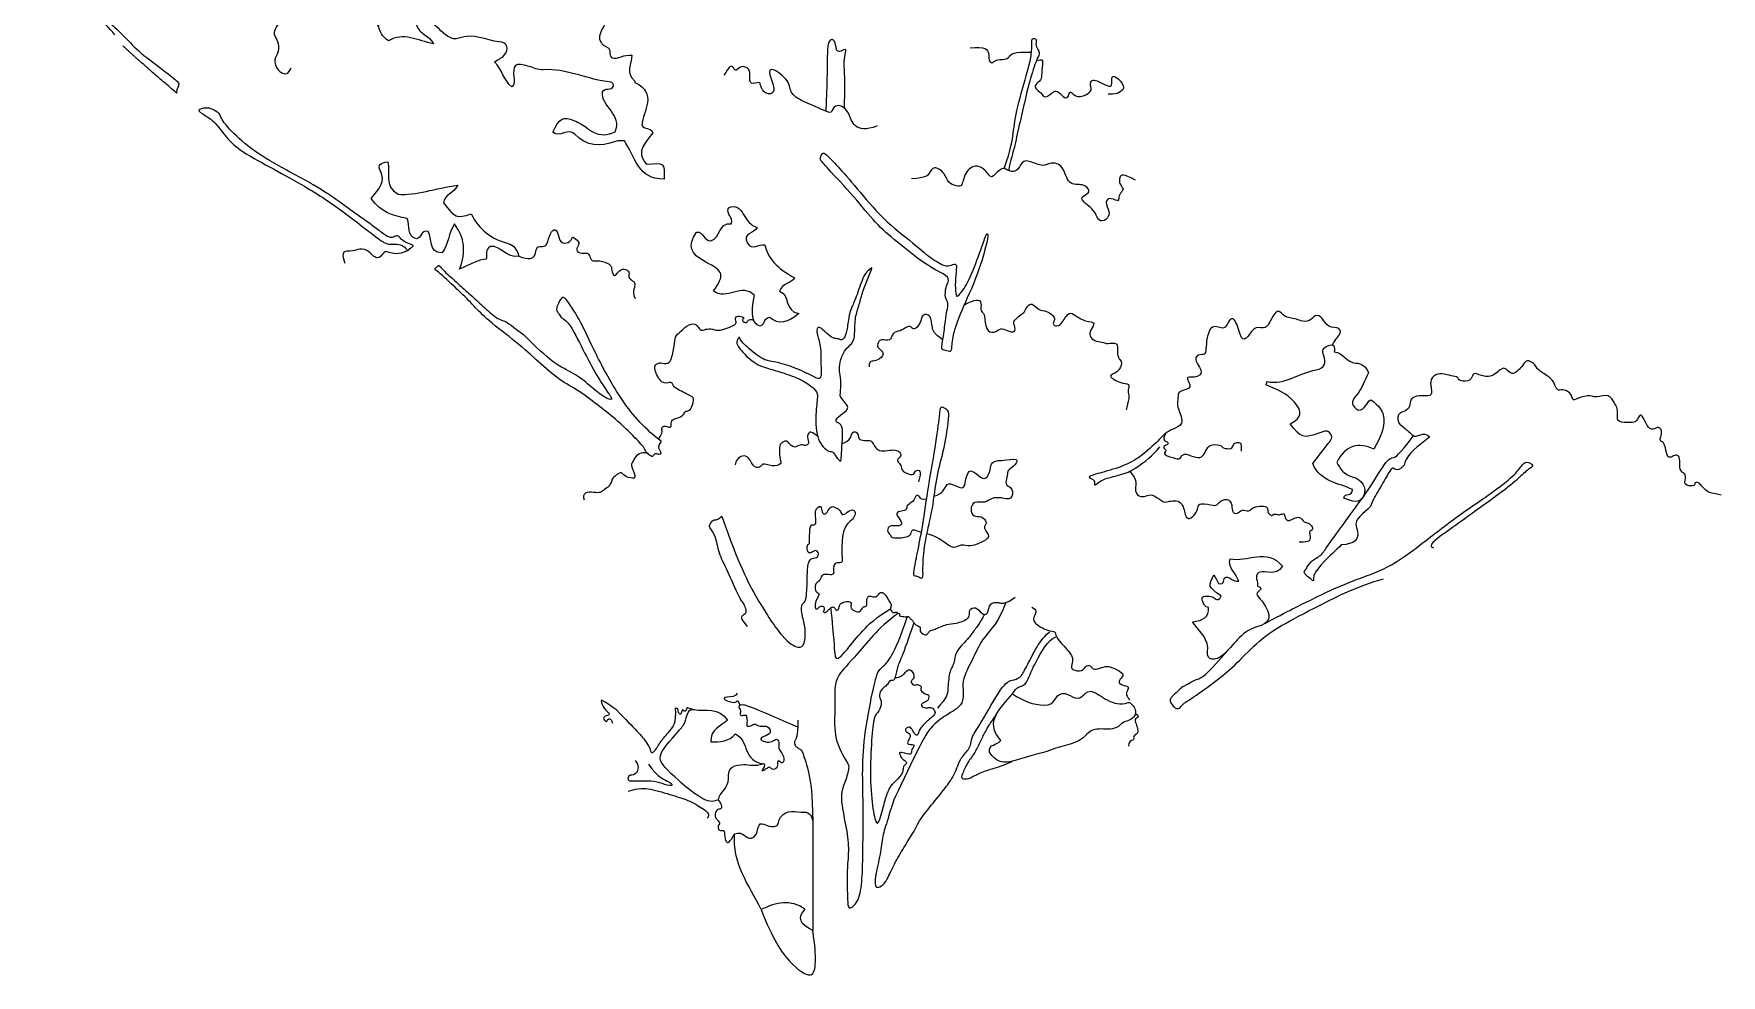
# Model space of a CAD drawing. Header units: millimetres. Extents: x 1205.7 to 1284.3, y 625.1 to 651.5.
# Drawn here: x 1250.697 to 1252.323, y 646.644 to 647.551 of the extents above; entities that cross this region are included whole.
import ezdxf

# ---------------------------------------------------------------- set-up
doc = ezdxf.new("R2010")
doc.units = ezdxf.units.MM
doc.layers.add('INNER', color=7, linetype='Continuous', true_color=0x5200ff)
doc.layers.add('OUTER', color=7, linetype='Continuous', true_color=0xab00ff)

msp = doc.modelspace()

# ---------------------------------------------------------------- linework, layer by layer
at = {"layer": 'INNER'}
msp.add_lwpolyline([(1251.1596, 647.2682), (1251.1693, 647.2611)], dxfattribs=at)
msp.add_open_spline([(1251.1072, 647.7853), (1251.0983, 647.7803), (1251.0886, 647.7972), (1251.0849, 647.7909), (1251.088, 647.7782), (1251.0928, 647.7739), (1251.0858, 647.7664), (1251.084, 647.7635), (1251.0755, 647.7548), (1251.0735, 647.7596), (1251.0672, 647.7574), (1251.0676, 647.7505), (1251.0682, 647.7423), (1251.0574, 647.7371), (1251.0552, 647.728), (1251.0441, 647.7328), (1251.0468, 647.7387), (1251.0324, 647.7391), (1251.0307, 647.7307), (1251.0226, 647.7374), (1251.019, 647.7375), (1251.0088, 647.7361), (1251.0053, 647.7394), (1250.9999, 647.7329), (1250.9961, 647.7296), (1250.9863, 647.7316), (1250.9909, 647.7175), (1251.0023, 647.7119), (1251.0066, 647.7107), (1250.9985, 647.7046), (1250.9993, 647.6878), (1251.0002, 647.6787), (1250.9876, 647.6806), (1250.9829, 647.679), (1250.9787, 647.6696), (1250.972, 647.6695), (1250.9601, 647.6674), (1250.956, 647.6657), (1250.9558, 647.664), (1250.9491, 647.6506), (1250.9527, 647.6422), (1250.9541, 647.6385), (1250.9491, 647.6344), (1250.9434, 647.6294), (1250.948, 647.6203), (1250.9521, 647.6119), (1250.9572, 647.6101), (1250.965, 647.6095), (1250.9694, 647.5995), (1250.9672, 647.5915), (1250.9521, 647.5888), (1250.9352, 647.5811), (1250.9324, 647.5688), (1250.9361, 647.5643), (1250.9302, 647.5573), (1250.9277, 647.5503), (1250.9327, 647.5447), (1250.9339, 647.5332), (1250.9281, 647.5272), (1250.9317, 647.5149), (1250.9409, 647.5111), (1250.9429, 647.5142), (1250.9454, 647.5178)], degree=3, knots=[0, 0, 0, 0, 0.615252, 1.230503, 1.845755, 2.461007, 3.076258, 3.69151, 4.306761, 4.922013, 5.537265, 6.152516, 6.767768, 7.38302, 7.998271, 8.613523, 9.228775, 9.844026, 10.459278, 11.074529, 11.689781, 12.305033, 12.920284, 13.535536, 14.150788, 14.766039, 15.381291, 15.996543, 16.611794, 17.227046, 17.842297, 18.457549, 19.072801, 19.688052, 20.303304, 20.918556, 21.533807, 22.149059, 22.149059, 22.149059, 33.50832, 44.867582, 56.226843, 67.586105, 78.945366, 90.304627, 101.663889, 113.02315, 124.382412, 135.741673, 147.100935, 158.460196, 169.819457, 181.178719, 192.53798, 203.897242, 215.256503, 226.615765, 237.975026, 249.334287, 260.693549, 272.05281, 272.05281, 272.05281, 272.05281], dxfattribs=at)
for points, degree in [([(1250.7754, 647.55), (1250.7649, 647.5634), (1250.7364, 647.5846), (1250.7212, 647.6036), (1250.7062, 647.6204), (1250.6974, 647.6292), (1250.6974, 647.6298), (1250.7015, 647.6321), (1250.7015, 647.6324), (1250.7027, 647.6277), (1250.7182, 647.611), (1250.7329, 647.5937), (1250.749, 647.5802), (1250.7711, 647.5611), (1250.7841, 647.5497), (1250.7962, 647.5352), (1250.8219, 647.5165), (1250.8364, 647.5046), (1250.8382, 647.5031), (1250.8338, 647.4949), (1250.8352, 647.4938)], 3), ([(1250.8352, 647.4938), (1250.8034, 647.5206), (1250.7834, 647.5393)], 2), ([(1251.4605, 647.4763), (1251.4618, 647.5023), (1251.4618, 647.5311), (1251.4624, 647.5436), (1251.4677, 647.5478), (1251.4701, 647.537), (1251.4701, 647.5358), (1251.4731, 647.5329), (1251.4797, 647.5376), (1251.4791, 647.5335), (1251.4773, 647.5245), (1251.4779, 647.5149), (1251.4785, 647.4975), (1251.4778, 647.4796)], 3), ([(1251.5991, 647.5374), (1251.6139, 647.5396), (1251.6183, 647.5309), (1251.6164, 647.5258), (1251.6204, 647.5215), (1251.6226, 647.5262), (1251.6335, 647.5262), (1251.6367, 647.528), (1251.6404, 647.5342), (1251.6583, 647.5332)], 3), ([(1251.632, 647.4213), (1251.6386, 647.4404), (1251.6408, 647.4553), (1251.6436, 647.4779), (1251.6558, 647.5188), (1251.6585, 647.5315), (1251.6585, 647.5426), (1251.6585, 647.5464), (1251.6613, 647.547), (1251.6635, 647.5448), (1251.6618, 647.5396), (1251.6654, 647.5346), (1251.6661, 647.531), (1251.664, 647.5286), (1251.6561, 647.5056), (1251.6508, 647.4816), (1251.645, 647.4566), (1251.6406, 647.4361), (1251.6352, 647.4196), (1251.6372, 647.4188)], 3), ([(1251.5095, 647.4623), (1251.4877, 647.4535), (1251.4836, 647.4808), (1251.4673, 647.4835), (1251.4659, 647.4733), (1251.4604, 647.4767), (1251.44, 647.4848), (1251.425, 647.493), (1251.4263, 647.5053), (1251.4072, 647.5196), (1251.4045, 647.5135), (1251.4134, 647.4937), (1251.4018, 647.4917), (1251.3963, 647.5019), (1251.3977, 647.5053), (1251.3868, 647.5012), (1251.3868, 647.5101), (1251.3875, 647.5176), (1251.3779, 647.521), (1251.3738, 647.5142), (1251.3713, 647.5181), (1251.3698, 647.5201), (1251.3669, 647.5192), (1251.3621, 647.5112)], 3), ([(1251.663, 647.5252), (1251.6687, 647.5262), (1251.6693, 647.5264), (1251.6679, 647.5118), (1251.6681, 647.5066), (1251.6612, 647.5019), (1251.6617, 647.4977), (1251.6677, 647.4948), (1251.671, 647.4875), (1251.6799, 647.4965), (1251.6839, 647.496), (1251.6908, 647.4875), (1251.6941, 647.4911), (1251.6953, 647.4963), (1251.6987, 647.4923), (1251.7041, 647.489), (1251.7176, 647.4952), (1251.7143, 647.5023), (1251.7163, 647.5071), (1251.7209, 647.5062), (1251.7297, 647.5015), (1251.7361, 647.4992), (1251.7354, 647.5068), (1251.7357, 647.5108), (1251.7419, 647.5086), (1251.7495, 647.4984), (1251.7415, 647.4937), (1251.739, 647.4927), (1251.7321, 647.493)], 3), ([(1251.037, 647.3491), (1251.0353, 647.3497), (1251.0314, 647.3514), (1250.9885, 647.3859), (1250.9469, 647.4111), (1250.9169, 647.4268), (1250.8875, 647.4432), (1250.8732, 647.4657), (1250.8623, 647.4725), (1250.8528, 647.478), (1250.8643, 647.48), (1250.8691, 647.4787), (1250.8746, 647.4752), (1250.8764, 647.4745), (1250.8793, 647.4655), (1250.8999, 647.4448), (1250.9257, 647.4274), (1250.9703, 647.4042), (1250.992, 647.389), (1251.0119, 647.3745), (1251.0235, 647.3665), (1251.0335, 647.3586), (1251.0416, 647.3534), (1251.0461, 647.3567), (1251.049, 647.3563), (1251.0533, 647.3505), (1251.0633, 647.3477), (1251.0626, 647.3456), (1251.0592, 647.3444), (1251.0583, 647.3422), (1251.0571, 647.342), (1251.0542, 647.3467), (1251.0473, 647.3489), (1251.0412, 647.3479), (1251.0386, 647.3486), (1251.037, 647.3491)], 3), ([(1251.5719, 647.2482), (1251.572, 647.2465), (1251.5735, 647.2469), (1251.5801, 647.2446), (1251.5812, 647.2458), (1251.5817, 647.2596), (1251.5895, 647.2822), (1251.6072, 647.3192), (1251.6176, 647.3579), (1251.6154, 647.359), (1251.6138, 647.3562), (1251.6077, 647.3374), (1251.5967, 647.3093), (1251.5873, 647.2977), (1251.5856, 647.2977), (1251.5845, 647.3082), (1251.5856, 647.3225), (1251.5867, 647.3303), (1251.5812, 647.3281), (1251.5751, 647.3264), (1251.5591, 647.3363), (1251.5471, 647.3474), (1251.5144, 647.3725), (1251.4895, 647.4033), (1251.4701, 647.4252), (1251.4617, 647.4336), (1251.4575, 647.4378), (1251.455, 647.4319), (1251.4541, 647.4302), (1251.4617, 647.4218), (1251.492, 647.389), (1251.5099, 647.3661), (1251.5312, 647.3487), (1251.5595, 647.3259), (1251.5787, 647.3179), (1251.5784, 647.3117), (1251.5758, 647.3081), (1251.5745, 647.2959), (1251.5789, 647.2921), (1251.5766, 647.2841), (1251.5757, 647.2762), (1251.573, 647.2568), (1251.5718, 647.2498), (1251.5719, 647.2482)], 3), ([(1251.7583, 647.41), (1251.7465, 647.4169), (1251.7426, 647.4136), (1251.7429, 647.4056), (1251.748, 647.4013), (1251.7436, 647.398), (1251.7418, 647.3919), (1251.7426, 647.389), (1251.732, 647.3944), (1251.7288, 647.3871), (1251.7353, 647.3774), (1251.7281, 647.3694), (1251.7212, 647.3719), (1251.7204, 647.3803), (1251.703, 647.3926), (1251.7107, 647.3958), (1251.7154, 647.3995), (1251.7085, 647.4074), (1251.6933, 647.4038), (1251.6893, 647.4252), (1251.6759, 647.4277), (1251.6704, 647.4223), (1251.6559, 647.4289), (1251.6491, 647.4289), (1251.6443, 647.4167), (1251.6341, 647.4194), (1251.6307, 647.4235), (1251.6204, 647.4126), (1251.6191, 647.4126), (1251.6081, 647.4269), (1251.5938, 647.4194), (1251.5918, 647.403), (1251.5863, 647.4044), (1251.5775, 647.4071), (1251.5754, 647.4167), (1251.5638, 647.4248), (1251.5597, 647.416), (1251.557, 647.4126), (1251.5427, 647.4112)], 3), ([(1251.1645, 647.3368), (1251.1752, 647.3331), (1251.1805, 647.3367), (1251.1811, 647.3433), (1251.1835, 647.3475), (1251.1913, 647.3445), (1251.1937, 647.3571), (1251.1985, 647.3643), (1251.2027, 647.3595), (1251.2039, 647.3487), (1251.2133, 647.3494), (1251.216, 647.3545), (1251.216, 647.3561), (1251.2231, 647.3506), (1251.2219, 647.3475), (1251.2187, 647.3408), (1251.2282, 647.3392), (1251.2297, 647.3404), (1251.2329, 647.3384), (1251.2341, 647.331), (1251.2419, 647.3333), (1251.2533, 647.329), (1251.2537, 647.3259), (1251.2537, 647.3243), (1251.2564, 647.3157), (1251.26, 647.3223), (1251.2659, 647.3255), (1251.2722, 647.3216), (1251.269, 647.3165), (1251.2753, 647.3125), (1251.2765, 647.311), (1251.2757, 647.3051), (1251.2741, 647.3007), (1251.2765, 647.296)], 3), ([(1251.0576, 647.3423), (1251.0482, 647.3374), (1251.0373, 647.3414), (1251.0356, 647.3421), (1251.0282, 647.3312), (1251.0192, 647.3443), (1251.008, 647.3436), (1251.0047, 647.3407), (1250.9916, 647.3426), (1250.9971, 647.33)], 3), ([(1251.3016, 647.1587), (1251.2979, 647.1539), (1251.3004, 647.1497), (1251.3018, 647.1467), (1251.2995, 647.1454), (1251.2962, 647.1472), (1251.294, 647.145), (1251.2936, 647.1428), (1251.287, 647.1476), (1251.2861, 647.1515), (1251.2809, 647.1575), (1251.2591, 647.1794), (1251.2429, 647.1913), (1251.2223, 647.2078), (1251.2038, 647.2169), (1251.1836, 647.2352), (1251.1634, 647.2533), (1251.1329, 647.2764), (1251.1221, 647.2883), (1251.1067, 647.3037), (1251.092, 647.3172), (1251.0853, 647.3232), (1251.0831, 647.3244), (1251.085, 647.3259), (1251.0874, 647.3279), (1251.0875, 647.3285), (1251.0948, 647.3197), (1251.0994, 647.3169), (1251.1085, 647.3077), (1251.1208, 647.2975), (1251.1325, 647.2859), (1251.1468, 647.274), (1251.1526, 647.2745), (1251.1596, 647.2682)], 3), ([(1251.4524, 647.1631), (1251.4504, 647.17), (1251.4504, 647.1891), (1251.4531, 647.2041), (1251.4497, 647.2088), (1251.4395, 647.217), (1251.4205, 647.2243), (1251.4071, 647.2279), (1251.3912, 647.2326), (1251.3752, 647.2493), (1251.3741, 647.254), (1251.3752, 647.2561), (1251.3767, 647.2601), (1251.3774, 647.2572), (1251.3803, 647.2529), (1251.3991, 647.2362), (1251.4107, 647.2355), (1251.4296, 647.2301), (1251.4499, 647.2203), (1251.4564, 647.2163), (1251.4552, 647.235), (1251.4558, 647.2499), (1251.4508, 647.2637), (1251.4519, 647.2682), (1251.4547, 647.2687), (1251.4607, 647.2626), (1251.4674, 647.2571), (1251.4729, 647.2577), (1251.4745, 647.2555), (1251.4779, 647.2571), (1251.4806, 647.2643), (1251.4823, 647.2798), (1251.485, 647.2875), (1251.49, 647.298), (1251.4966, 647.3201), (1251.5049, 647.3262), (1251.5049, 647.3256), (1251.5005, 647.3151), (1251.495, 647.3008), (1251.4922, 647.2892), (1251.4878, 647.2759), (1251.4884, 647.2637), (1251.4872, 647.2555), (1251.4839, 647.251), (1251.4779, 647.2466), (1251.4734, 647.2339), (1251.4729, 647.2262), (1251.4751, 647.2185), (1251.474, 647.2024), (1251.474, 647.2019), (1251.4795, 647.1947), (1251.4823, 647.1914), (1251.4795, 647.187), (1251.469, 647.1803), (1251.4707, 647.1759), (1251.4751, 647.1759), (1251.4768, 647.1676), (1251.4756, 647.1533), (1251.4751, 647.1411), (1251.4745, 647.1378), (1251.4685, 647.1461), (1251.4668, 647.1494), (1251.4624, 647.1477), (1251.4544, 647.1562), (1251.4524, 647.1631)], 3), ([(1251.2013, 647.2881), (1251.2, 647.2838), (1251.2025, 647.2828), (1251.2052, 647.2777)], 3), ([(1251.3016, 647.1587), (1251.2872, 647.1692), (1251.2624, 647.1968), (1251.2369, 647.246), (1251.2232, 647.2761), (1251.2138, 647.2898), (1251.2091, 647.2975), (1251.2051, 647.2982), (1251.2013, 647.2881)], 3), ([(1251.5932, 647.2895), (1251.6051, 647.2965), (1251.6109, 647.2934), (1251.6087, 647.2863), (1251.6105, 647.2827), (1251.6136, 647.2809), (1251.6136, 647.2652), (1251.6226, 647.2621), (1251.6288, 647.2684), (1251.6342, 647.2652), (1251.6436, 647.2625), (1251.6418, 647.2706), (1251.64, 647.2746), (1251.6516, 647.2827), (1251.6516, 647.284), (1251.6557, 647.2907), (1251.6597, 647.2912), (1251.6655, 647.2845), (1251.6722, 647.2845), (1251.6821, 647.2782), (1251.6789, 647.2724), (1251.6794, 647.2701), (1251.6856, 647.2684), (1251.6937, 647.2831), (1251.6977, 647.2818), (1251.7107, 647.2728), (1251.7214, 647.2742), (1251.7134, 647.2639), (1251.7147, 647.2585), (1251.7205, 647.2545), (1251.7286, 647.254), (1251.7304, 647.2518), (1251.742, 647.2549), (1251.7407, 647.2438), (1251.742, 647.2379), (1251.7465, 647.2352), (1251.7416, 647.2236), (1251.7304, 647.2227), (1251.7438, 647.2138), (1251.7541, 647.2147), (1251.7501, 647.2075), (1251.7532, 647.2012), (1251.7501, 647.1918), (1251.7496, 647.1887)], 3), ([(1251.2052, 647.2777), (1251.212, 647.275), (1251.2211, 647.2569), (1251.2348, 647.2304), (1251.2475, 647.209), (1251.2551, 647.1995), (1251.2532, 647.1979), (1251.2418, 647.2038), (1251.2273, 647.2176), (1251.2111, 647.2276), (1251.1947, 647.2352), (1251.1693, 647.2611)], 3), ([(1251.2991, 647.1606), (1251.3039, 647.168), (1251.3013, 647.1694), (1251.3032, 647.1735), (1251.3066, 647.173), (1251.312, 647.1709), (1251.3106, 647.178), (1251.3144, 647.1804), (1251.3189, 647.1811), (1251.3242, 647.1849), (1251.3244, 647.1882), (1251.3303, 647.1873), (1251.3336, 647.1997), (1251.3323, 647.2015), (1251.3135, 647.21), (1251.3126, 647.2145), (1251.3108, 647.2158), (1251.3023, 647.2127), (1251.2938, 647.2288), (1251.2969, 647.2337), (1251.3028, 647.2346), (1251.3099, 647.2315), (1251.3144, 647.2481), (1251.3144, 647.2583), (1251.318, 647.2624), (1251.3265, 647.2704), (1251.335, 647.2727), (1251.3377, 647.2673), (1251.3408, 647.2646), (1251.3457, 647.2673), (1251.3533, 647.2664), (1251.3587, 647.2642), (1251.3722, 647.2706)], 3), ([(1251.3722, 647.2706), (1251.3749, 647.2728), (1251.3722, 647.2759), (1251.3744, 647.2802), (1251.3831, 647.2778), (1251.3788, 647.2756), (1251.3811, 647.273), (1251.3848, 647.2728), (1251.3853, 647.2761), (1251.3903, 647.2763), (1251.3913, 647.2738)], 3), ([(1251.5729, 647.2564), (1251.5645, 647.2621), (1251.5624, 647.2672), (1251.5616, 647.2806), (1251.5526, 647.282), (1251.5519, 647.2719), (1251.5442, 647.2646), (1251.5424, 647.2701), (1251.5377, 647.2686), (1251.5323, 647.2646), (1251.5236, 647.2635), (1251.5232, 647.2541), (1251.5123, 647.2577), (1251.5098, 647.2519), (1251.5098, 647.2487), (1251.5181, 647.2429), (1251.5094, 647.2356), (1251.5047, 647.236), (1251.5018, 647.2346), (1251.5018, 647.2302)], 3), ([(1251.9481, 647.2513), (1251.9521, 647.2584), (1251.9557, 647.2607), (1251.9566, 647.2687), (1251.9431, 647.2674), (1251.9387, 647.2781), (1251.9311, 647.2813), (1251.9266, 647.2732), (1251.9167, 647.2745), (1251.9132, 647.2768), (1251.9011, 647.2777), (1251.8966, 647.2866), (1251.8899, 647.279), (1251.8841, 647.2647), (1251.8742, 647.271), (1251.8662, 647.258), (1251.8604, 647.2544), (1251.8554, 647.2763), (1251.8492, 647.2777), (1251.8461, 647.2683), (1251.8411, 647.2669), (1251.8353, 647.2701), (1251.8295, 647.2669), (1251.829, 647.2616), (1251.8273, 647.2602), (1251.8264, 647.2495), (1251.8259, 647.2414), (1251.8214, 647.2428), (1251.8129, 647.2387), (1251.8255, 647.2244), (1251.8156, 647.2191), (1251.8044, 647.2217), (1251.8156, 647.2092), (1251.7986, 647.2074), (1251.8, 647.2003), (1251.7973, 647.1931), (1251.8067, 647.1752), (1251.7946, 647.1706), (1251.7866, 647.1661), (1251.7825, 647.1612), (1251.7623, 647.1419), (1251.7431, 647.133), (1251.7189, 647.1267), (1251.7135, 647.1245), (1251.7135, 647.1236), (1251.7171, 647.1222), (1251.7194, 647.12), (1251.7185, 647.1155), (1251.7207, 647.1173), (1251.7252, 647.1209), (1251.7328, 647.1236), (1251.7471, 647.1271), (1251.7583, 647.1316), (1251.7753, 647.145), (1251.782, 647.1531)], 3), ([(1252.3225, 647.1068), (1252.314, 647.1086), (1252.3091, 647.1086), (1252.3002, 647.1203), (1252.297, 647.1189), (1252.2966, 647.1145), (1252.2859, 647.1167), (1252.2885, 647.1225), (1252.2881, 647.1279), (1252.2818, 647.1297), (1252.2832, 647.1435), (1252.28, 647.1458), (1252.2756, 647.144), (1252.2706, 647.1417), (1252.2689, 647.1534), (1252.2666, 647.1583), (1252.2639, 647.1583), (1252.2635, 647.1614), (1252.2662, 647.1668), (1252.2626, 647.174), (1252.2568, 647.1686), (1252.251, 647.1722), (1252.246, 647.1856), (1252.2429, 647.1825), (1252.2407, 647.1771), (1252.2366, 647.1766), (1252.2214, 647.1766), (1252.2232, 647.1838), (1252.2223, 647.1923), (1252.2196, 647.1945), (1252.2152, 647.2048), (1252.2013, 647.1999), (1252.195, 647.2039), (1252.1803, 647.1981), (1252.1798, 647.1981), (1252.1776, 647.2057), (1252.1695, 647.2089), (1252.1642, 647.2066), (1252.1619, 647.2147), (1252.1583, 647.22), (1252.1449, 647.2276), (1252.1445, 647.2312), (1252.14, 647.2353), (1252.1342, 647.237), (1252.1311, 647.2308), (1252.1203, 647.2196), (1252.114, 647.2335), (1252.1029, 647.2196), (1252.0912, 647.2214), (1252.0827, 647.2259), (1252.0827, 647.216), (1252.0693, 647.2164), (1252.0693, 647.2208), (1252.0654, 647.2208), (1252.0555, 647.2236), (1252.0477, 647.2236), (1252.0406, 647.217), (1252.0461, 647.201), (1252.0345, 647.2032), (1252.0229, 647.201), (1252.0234, 647.1938), (1252.0201, 647.1877), (1252.0096, 647.1855), (1252.0118, 647.1745), (1252.0146, 647.1745), (1252.0259, 647.1634), (1252.0285, 647.1632), (1252.033, 647.1648), (1252.0374, 647.1664), (1252.0418, 647.1629)], 3), ([(1251.5479, 647.0488), (1251.5465, 647.0421), (1251.5447, 647.0321), (1251.5447, 647.0283), (1251.5496, 647.0288), (1251.5518, 647.0255), (1251.554, 647.0283), (1251.5529, 647.0371), (1251.5552, 647.0631), (1251.5634, 647.0945), (1251.5662, 647.1244), (1251.5739, 647.1503), (1251.5784, 647.1796), (1251.5784, 647.1879), (1251.5756, 647.1901), (1251.5728, 647.1918), (1251.5706, 647.1918), (1251.5701, 647.1868), (1251.5662, 647.1542), (1251.5579, 647.1095), (1251.5529, 647.0724), (1251.5493, 647.0555), (1251.5479, 647.0488)], 3), ([(1251.4524, 647.1631), (1251.4474, 647.1679), (1251.4426, 647.1677), (1251.4424, 647.1603), (1251.4445, 647.1561), (1251.4403, 647.1539), (1251.4386, 647.1556), (1251.4322, 647.1541), (1251.4303, 647.1518), (1251.4236, 647.1572), (1251.4229, 647.1596), (1251.4162, 647.1568), (1251.4151, 647.1518), (1251.416, 647.1392), (1251.4183, 647.1386), (1251.4122, 647.1331), (1251.3989, 647.1381), (1251.3984, 647.1342), (1251.3917, 647.1315), (1251.3857, 647.1442), (1251.3801, 647.1453), (1251.3741, 647.1408), (1251.373, 647.1375), (1251.373, 647.1359)], 3), ([(1251.4759, 647.1565), (1251.4842, 647.1591), (1251.4846, 647.1678), (1251.49, 647.1681), (1251.4918, 647.1638), (1251.4918, 647.1598), (1251.4994, 647.1591), (1251.5052, 647.1602), (1251.5092, 647.1464), (1251.5299, 647.1526), (1251.5339, 647.1442), (1251.5295, 647.142), (1251.5288, 647.1391), (1251.5335, 647.1355), (1251.5324, 647.1297), (1251.5455, 647.1246), (1251.5455, 647.1308), (1251.5524, 647.1312), (1251.5509, 647.125), (1251.5495, 647.1196)], 3), ([(1251.7872, 647.1661), (1251.7842, 647.1592), (1251.789, 647.1588), (1251.7906, 647.1558), (1251.7866, 647.1546), (1251.7853, 647.1535), (1251.786, 647.1513), (1251.7889, 647.1493), (1251.7836, 647.1459), (1251.7989, 647.1413), (1251.8017, 647.1417), (1251.8044, 647.148), (1251.8142, 647.1433), (1251.8229, 647.1417), (1251.8268, 647.1519), (1251.8319, 647.1562), (1251.8425, 647.1547), (1251.8413, 647.1519), (1251.8519, 647.1507), (1251.8523, 647.1558), (1251.8558, 647.1578), (1251.8598, 647.1574), (1251.8606, 647.1543), (1251.8602, 647.1492)], 3), ([(1251.2899, 647.1456), (1251.2867, 647.1494), (1251.2753, 647.1447), (1251.2744, 647.1371), (1251.2717, 647.1371), (1251.2775, 647.1237), (1251.2753, 647.1224), (1251.2646, 647.125), (1251.2637, 647.1304), (1251.2543, 647.1228), (1251.2543, 647.1215), (1251.2525, 647.1165), (1251.2489, 647.113), (1251.2476, 647.113), (1251.2431, 647.1085), (1251.2373, 647.1094), (1251.227, 647.1098), (1251.2265, 647.1049), (1251.2274, 647.1022)], 3), ([(1251.5643, 647.1057), (1251.5732, 647.1083), (1251.5757, 647.1177), (1251.5812, 647.1184), (1251.5931, 647.1112), (1251.5946, 647.1199), (1251.5975, 647.1325), (1251.6054, 647.1275), (1251.6131, 647.1199), (1251.6189, 647.1289), (1251.6185, 647.1376), (1251.6254, 647.1405), (1251.6294, 647.1398), (1251.6468, 647.1427), (1251.6428, 647.1354), (1251.6355, 647.1307), (1251.6355, 647.1293), (1251.6344, 647.1224), (1251.6326, 647.1159), (1251.641, 647.1141), (1251.6395, 647.101), (1251.6294, 647.1046), (1251.6196, 647.1043), (1251.6138, 647.0985), (1251.6025, 647.1017), (1251.5989, 647.093), (1251.6025, 647.0851), (1251.6098, 647.0872), (1251.6167, 647.08), (1251.6105, 647.0756), (1251.6203, 647.0662), (1251.6091, 647.0608), (1251.5993, 647.0564), (1251.5902, 647.0601), (1251.5833, 647.0543), (1251.5754, 647.0608), (1251.5652, 647.0677), (1251.5572, 647.0694)], 3), ([(1251.7529, 647.1297), (1251.7606, 647.1211), (1251.7567, 647.1123), (1251.7612, 647.1045), (1251.7694, 647.1056), (1251.7733, 647.1084), (1251.7855, 647.1001), (1251.786, 647.0996), (1251.8026, 647.1034), (1251.8065, 647.088), (1251.807, 647.0852), (1251.8114, 647.083), (1251.8181, 647.0913), (1251.8181, 647.094), (1251.8197, 647.1001), (1251.8357, 647.0962), (1251.8363, 647.0973), (1251.8446, 647.1047), (1251.8522, 647.0996), (1251.8504, 647.0906), (1251.8565, 647.0877), (1251.8609, 647.0938), (1251.8681, 647.0902), (1251.8699, 647.0946), (1251.8784, 647.0964), (1251.8855, 647.0961), (1251.886, 647.0911), (1251.8855, 647.0899), (1251.8899, 647.0864), (1251.8904, 647.0879), (1251.8931, 647.0888), (1251.8966, 647.0873), (1251.901, 647.0891), (1251.9016, 647.0891), (1251.9025, 647.0838), (1251.9057, 647.0814), (1251.9101, 647.0841), (1251.9154, 647.0861), (1251.9186, 647.0841), (1251.9204, 647.0805), (1251.9248, 647.0805), (1251.9295, 647.0759), (1251.9286, 647.0723), (1251.9257, 647.072), (1251.9263, 647.0694), (1251.9271, 647.0612), (1251.9219, 647.0615), (1251.916, 647.0615)], 3), ([(1251.8831, 646.9832), (1251.9042, 646.9946), (1251.9318, 647.0081), (1251.9512, 647.0175), (1251.9694, 647.0248), (1251.989, 647.0318), (1252.0061, 647.0395), (1252.031, 647.0571), (1252.0663, 647.0854), (1252.1066, 647.1119), (1252.1254, 647.1279), (1252.1298, 647.1345), (1252.1348, 647.1406), (1252.1431, 647.1345), (1252.1381, 647.1334), (1252.129, 647.1243), (1252.1158, 647.1128), (1252.0751, 647.0837), (1252.0575, 647.0711), (1252.0385, 647.0575), (1252.0455, 647.056)], 3), ([(1251.36, 647.0863), (1251.3761, 647.0402), (1251.3945, 647.0045), (1251.42, 646.9664), (1251.4347, 646.9584), (1251.4401, 646.9624), (1251.441, 646.9789), (1251.437, 646.9906), (1251.4365, 647.0018), (1251.4396, 647.0027), (1251.4419, 647.008), (1251.4423, 647.0304), (1251.4432, 647.0443), (1251.4481, 647.0461), (1251.4544, 647.047), (1251.4517, 647.0564), (1251.4432, 647.0474), (1251.4414, 647.059), (1251.4446, 647.0595), (1251.4446, 647.0622), (1251.4446, 647.0796), (1251.449, 647.0774), (1251.4517, 647.0801), (1251.4486, 647.0926), (1251.4562, 647.098), (1251.4562, 647.0895), (1251.4593, 647.0872), (1251.4634, 647.0935), (1251.466, 647.0966), (1251.4714, 647.0939), (1251.4745, 647.0917), (1251.4759, 647.0859), (1251.4826, 647.0921), (1251.4871, 647.093), (1251.4893, 647.089), (1251.4862, 647.0832), (1251.4813, 647.0801), (1251.4768, 647.0725), (1251.4754, 647.0581), (1251.4759, 647.0461), (1251.4763, 647.0411), (1251.471, 647.042), (1251.4674, 647.0398), (1251.4678, 647.0331), (1251.4678, 647.03), (1251.4634, 647.03), (1251.4562, 647.0309), (1251.4553, 647.025), (1251.4517, 647.0228), (1251.4495, 647.0197), (1251.4499, 647.0134), (1251.4553, 647.0121), (1251.4508, 647.0062), (1251.4495, 646.9995), (1251.4508, 646.9955), (1251.454, 646.9995), (1251.4575, 647.0004), (1251.4593, 646.9973), (1251.4571, 646.994), (1251.4604, 646.9932), (1251.4648, 646.9984), (1251.4672, 646.9993), (1251.4688, 646.9984), (1251.4702, 646.9951), (1251.4725, 646.9963), (1251.4735, 647.0018), (1251.4757, 647.003), (1251.4811, 647.0051), (1251.4858, 647.0028), (1251.4829, 646.998), (1251.4911, 646.9931), (1251.4944, 646.996), (1251.4963, 646.9997), (1251.5002, 646.9991), (1251.4994, 647.0057), (1251.5006, 647.0089), (1251.5029, 647.0101), (1251.5089, 647.0074), (1251.5118, 647.0134), (1251.5156, 647.0132), (1251.5193, 647.0082), (1251.5206, 647.0047), (1251.5239, 647.0016), (1251.522, 646.997), (1251.5228, 646.9956), (1251.5248, 646.9934), (1251.5269, 646.9937), (1251.528, 646.9944), (1251.5299, 646.9927), (1251.5316, 646.9926), (1251.5313, 646.9917), (1251.531, 646.9901), (1251.5367, 646.9894), (1251.5409, 646.9901), (1251.5406, 646.988), (1251.5436, 646.9865), (1251.5448, 646.9838), (1251.5478, 646.981), (1251.5505, 646.9802), (1251.5515, 646.9789), (1251.5503, 646.9748), (1251.5566, 646.9712), (1251.5587, 646.9737), (1251.5606, 646.9765), (1251.5635, 646.9767), (1251.5776, 646.9832), (1251.5842, 646.9825), (1251.6006, 646.9879), (1251.597, 646.9964), (1251.6046, 647), (1251.6104, 646.9919), (1251.6167, 646.991), (1251.6176, 647.004), (1251.627, 647.0031), (1251.6274, 647.0031), (1251.6332, 647.0018), (1251.6426, 647.0085)], 3), ([(1251.5572, 647.1028), (1251.552, 647.1014), (1251.5514, 647.1057), (1251.5462, 647.1073), (1251.5461, 647.1017), (1251.539, 647.0972), (1251.538, 647.0961), (1251.5381, 647.0916), (1251.5311, 647.0915), (1251.5266, 647.0885), (1251.5341, 647.0813), (1251.5325, 647.0758), (1251.5218, 647.0785), (1251.5183, 647.0724), (1251.5231, 647.0677), (1251.5233, 647.0651), (1251.542, 647.066), (1251.5427, 647.0724), (1251.5443, 647.0741), (1251.5472, 647.0726), (1251.5523, 647.0711)], 3), ([(1251.3849, 646.9801), (1251.3772, 646.9886), (1251.381, 646.9914), (1251.3843, 646.994), (1251.3827, 646.999), (1251.3798, 647.005), (1251.3781, 647.0052), (1251.3648, 647.0356), (1251.357, 647.0504), (1251.3541, 647.0685), (1251.3482, 647.0756), (1251.3479, 647.0772), (1251.352, 647.0844), (1251.3548, 647.082), (1251.36, 647.0863)], 3), ([(1251.8044, 646.9225), (1251.7961, 646.9153), (1251.7922, 646.9114), (1251.7911, 646.9081), (1251.795, 646.9031), (1251.7977, 646.9009), (1251.8016, 646.9015), (1251.8044, 646.9064), (1251.8121, 646.9103), (1251.837, 646.9285), (1251.853, 646.9412), (1251.8751, 646.965), (1251.8968, 646.9807), (1251.9323, 646.9988), (1251.9722, 647.0191), (1251.9973, 647.0262)], 3), ([(1251.4648, 646.9984), (1251.4682, 646.9684), (1251.4682, 646.95), (1251.4716, 646.9479), (1251.4798, 646.9568), (1251.4948, 646.9759), (1251.5084, 646.9888), (1251.522, 646.997)], 3), ([(1251.6335, 647.0033), (1251.6273, 646.985), (1251.6104, 646.9689), (1251.6033, 646.9517), (1251.5926, 646.9317), (1251.5919, 646.9229), (1251.5933, 646.9081), (1251.5867, 646.9007), (1251.5771, 646.8955), (1251.5608, 646.8844), (1251.552, 646.8689), (1251.5322, 646.8267)], 3), ([(1251.6585, 646.9988), (1251.6638, 646.9966), (1251.6612, 646.9908), (1251.6585, 646.984), (1251.6756, 646.9751), (1251.6814, 646.9762), (1251.6817, 646.9704), (1251.6855, 646.9653), (1251.6995, 646.9512), (1251.6967, 646.9429), (1251.6962, 646.9385), (1251.7078, 646.9362), (1251.7111, 646.944), (1251.7161, 646.9418), (1251.7177, 646.9379), (1251.7266, 646.9407), (1251.7315, 646.9429), (1251.7448, 646.9368), (1251.7476, 646.9329), (1251.742, 646.928), (1251.7426, 646.9246), (1251.7525, 646.9224), (1251.7509, 646.9197), (1251.7486, 646.9136), (1251.752, 646.9115), (1251.7524, 646.9093)], 3), ([(1251.5299, 646.9927), (1251.5144, 646.9827), (1251.4868, 646.9487), (1251.4709, 646.9334), (1251.4683, 646.9193), (1251.4692, 646.9008), (1251.4676, 646.8713), (1251.482, 646.8467), (1251.4829, 646.8461), (1251.4793, 646.83), (1251.4732, 646.8194), (1251.4789, 646.7912), (1251.4829, 646.7688), (1251.4807, 646.7488), (1251.4807, 646.734), (1251.4811, 646.7126), (1251.4825, 646.7068), (1251.4923, 646.7155), (1251.4955, 646.7358), (1251.4959, 646.7646), (1251.4964, 646.806), (1251.4953, 646.8375), (1251.4964, 646.8723), (1251.5058, 646.9211), (1251.5097, 646.935), (1251.5113, 646.9388), (1251.5262, 646.951), (1251.5384, 646.9893)], 3), ([(1251.5448, 646.9838), (1251.5398, 646.9676), (1251.5319, 646.9477), (1251.5287, 646.9403), (1251.5267, 646.927), (1251.5222, 646.9292), (1251.5203, 646.9251), (1251.5172, 646.922), (1251.5131, 646.9192), (1251.5107, 646.9125), (1251.515, 646.9075), (1251.5112, 646.8978), (1251.5086, 646.8961), (1251.5062, 646.8918), (1251.5035, 646.8647), (1251.5028, 646.8241), (1251.5065, 646.7968), (1251.5103, 646.7857), (1251.5162, 646.8088), (1251.5194, 646.8206), (1251.5238, 646.8285), (1251.5297, 646.8335)], 3), ([(1251.613, 646.992), (1251.608, 646.9826), (1251.6049, 646.9791), (1251.5974, 646.9681), (1251.5841, 646.9555), (1251.5845, 646.9449), (1251.5786, 646.9367), (1251.5778, 646.9182), (1251.577, 646.9116), (1251.5676, 646.9016)], 3), ([(1251.5504, 646.793), (1251.5544, 646.799), (1251.5632, 646.8099), (1251.5778, 646.8275), (1251.5831, 646.836), (1251.5867, 646.844), (1251.589, 646.8519), (1251.5986, 646.8627), (1251.5998, 646.8667), (1251.601, 646.875), (1251.6074, 646.8829), (1251.631, 646.9258), (1251.6397, 646.9287), (1251.6473, 646.9301), (1251.6527, 646.9396), (1251.6625, 646.9599), (1251.6687, 646.9686), (1251.6756, 646.9751)], 3), ([(1251.64, 646.9154), (1251.644, 646.9223), (1251.6502, 646.9223), (1251.6543, 646.9271), (1251.6605, 646.9437), (1251.6744, 646.9672), (1251.6817, 646.9704)], 3), ([(1251.8044, 646.9225), (1251.8164, 646.9293), (1251.8208, 646.9296), (1251.8282, 646.9352), (1251.8476, 646.9574)], 3), ([(1251.5269, 646.931), (1251.5322, 646.9308), (1251.5372, 646.9367), (1251.5414, 646.9404), (1251.5462, 646.9323), (1251.5437, 646.929), (1251.5412, 646.9265), (1251.546, 646.9227), (1251.548, 646.9252), (1251.5535, 646.9221), (1251.5501, 646.9189), (1251.5576, 646.9139), (1251.5593, 646.9156), (1251.5597, 646.9089), (1251.5539, 646.9068), (1251.5506, 646.9041), (1251.5572, 646.901), (1251.5591, 646.9027), (1251.5629, 646.902), (1251.566, 646.8983), (1251.5647, 646.8943), (1251.5612, 646.8924), (1251.5499, 646.8815), (1251.5499, 646.878), (1251.548, 646.8738), (1251.5435, 646.8799), (1251.5416, 646.8846), (1251.5365, 646.8818), (1251.5368, 646.8786), (1251.5426, 646.877), (1251.5403, 646.871), (1251.5384, 646.8684), (1251.5397, 646.8665), (1251.5435, 646.8665), (1251.5458, 646.866), (1251.5441, 646.8637), (1251.5428, 646.8613), (1251.5428, 646.8589), (1251.5418, 646.856), (1251.5308, 646.8601), (1251.531, 646.8576), (1251.5333, 646.8527), (1251.5382, 646.8503), (1251.5377, 646.8473), (1251.535, 646.8464), (1251.5342, 646.8415), (1251.5348, 646.8396), (1251.5297, 646.8335)], 3), ([(1251.3747, 646.9161), (1251.3745, 646.9122), (1251.3624, 646.9131), (1251.361, 646.9095), (1251.3736, 646.9062), (1251.3745, 646.9087), (1251.3756, 646.9092), (1251.3775, 646.9042)], 3), ([(1251.2585, 646.8998), (1251.2445, 646.9099), (1251.243, 646.9099), (1251.2463, 646.9005), (1251.2524, 646.8967), (1251.251, 646.8944), (1251.2489, 646.8946), (1251.2448, 646.8923), (1251.2492, 646.8873), (1251.2498, 646.8911), (1251.2523, 646.8917), (1251.2537, 646.8905), (1251.2546, 646.887)], 3), ([(1251.2585, 646.8998), (1251.2763, 646.8819), (1251.291, 646.8659), (1251.291, 646.859), (1251.2941, 646.8577), (1251.3008, 646.869), (1251.3075, 646.877), (1251.317, 646.8873), (1251.3155, 646.9019)], 3), ([(1251.3322, 646.9004), (1251.3267, 646.902), (1251.3262, 646.9023), (1251.326, 646.8992), (1251.3234, 646.8981), (1251.3222, 646.901), (1251.3212, 646.8978), (1251.3198, 646.8944), (1251.3179, 646.8985), (1251.3174, 646.9028), (1251.316, 646.9004), (1251.3155, 646.9019)], 3), ([(1251.4332, 646.8832), (1251.4139, 646.8915), (1251.3927, 646.9009), (1251.3793, 646.9057), (1251.3764, 646.9034), (1251.3762, 646.9021), (1251.3781, 646.9005), (1251.3779, 646.8977), (1251.3775, 646.894), (1251.3825, 646.895), (1251.3837, 646.8946), (1251.3847, 646.8892), (1251.3833, 646.884), (1251.3875, 646.884), (1251.3918, 646.8869), (1251.3933, 646.8853), (1251.3979, 646.8836), (1251.4043, 646.8853), (1251.4087, 646.8769), (1251.3999, 646.8745), (1251.3956, 646.8713), (1251.4037, 646.8682), (1251.4101, 646.8697), (1251.4137, 646.8731), (1251.4156, 646.8669), (1251.4142, 646.8625), (1251.418, 646.8585), (1251.4203, 646.853), (1251.4196, 646.8502), (1251.418, 646.8479), (1251.4142, 646.8521), (1251.4137, 646.8495), (1251.4139, 646.8434), (1251.4079, 646.8418), (1251.4066, 646.8461), (1251.4015, 646.842), (1251.3967, 646.8399), (1251.4031, 646.8469), (1251.4002, 646.8481)], 3), ([(1251.4334, 646.89), (1251.433, 646.8729), (1251.4299, 646.8712), (1251.4295, 646.8653), (1251.4353, 646.8622), (1251.4375, 646.8609), (1251.4442, 646.8394), (1251.4474, 646.8201), (1251.4476, 646.7924)], 3), ([(1251.6241, 646.895), (1251.6184, 646.8872), (1251.6137, 646.8793), (1251.6093, 646.8703), (1251.6039, 646.8584), (1251.5968, 646.8498), (1251.5911, 646.8369), (1251.5901, 646.8334), (1251.5987, 646.8331), (1251.6036, 646.8373), (1251.6178, 646.8426), (1251.6252, 646.8444), (1251.6401, 646.8504)], 3), ([(1251.7584, 646.8965), (1251.7634, 646.8924), (1251.7564, 646.8927), (1251.7593, 646.886), (1251.7602, 646.8822), (1251.7614, 646.8775), (1251.757, 646.8751), (1251.7561, 646.8736), (1251.7579, 646.8707), (1251.7514, 646.8695), (1251.7516, 646.8648)], 3), ([(1251.2893, 646.8475), (1251.2989, 646.8343), (1251.312, 646.8305), (1251.3132, 646.8258), (1251.3023, 646.8289), (1251.2925, 646.8317), (1251.278, 646.8312), (1251.2687, 646.8308), (1251.2709, 646.8365), (1251.2707, 646.8374), (1251.279, 646.8377), (1251.2809, 646.8462), (1251.2768, 646.8512)], 3), ([(1251.2698, 646.8217), (1251.2805, 646.8248), (1251.2899, 646.8248), (1251.3138, 646.8172), (1251.3294, 646.8128), (1251.3442, 646.8032), (1251.3491, 646.7994), (1251.3458, 646.7957)], 3), ([(1251.5322, 646.8267), (1251.5251, 646.8138), (1251.5196, 646.7924), (1251.5143, 646.7783), (1251.5134, 646.7622), (1251.5069, 646.7381), (1251.5078, 646.7261), (1251.5163, 646.7319), (1251.5196, 646.7369), (1251.5272, 646.7537), (1251.5363, 646.7689), (1251.5457, 646.7836), (1251.5504, 646.793)], 3), ([(1251.3566, 646.8132), (1251.3601, 646.8082), (1251.3601, 646.8036), (1251.356, 646.8051), (1251.3535, 646.8007), (1251.3535, 646.796), (1251.356, 646.7939), (1251.3587, 646.7906), (1251.356, 646.7881), (1251.3568, 646.7839), (1251.3606, 646.7833), (1251.3624, 646.7849), (1251.3631, 646.7743), (1251.3649, 646.7722), (1251.3674, 646.7718), (1251.3724, 646.7804)], 3), ([(1251.3979, 646.7076), (1251.4088, 646.6796), (1251.4258, 646.6537), (1251.4484, 646.6396), (1251.4507, 646.6564), (1251.4499, 646.6725), (1251.4477, 646.6874)], 3)]:
    msp.add_open_spline(points, degree=degree, dxfattribs=at)
at = {"layer": 'INNER', "lineweight": 0}
msp.add_open_spline([(1252.0418, 647.1629), (1252.0337, 647.1555), (1252.0242, 647.1506), (1252.0192, 647.1411), (1252.0182, 647.1392), (1252.0175, 647.1373), (1252.0171, 647.1356), (1252.0128, 647.1307), (1252.0086, 647.131), (1252.0059, 647.1337), (1252.003, 647.1297), (1251.9931, 647.1118), (1251.987, 647.1027), (1251.9847, 647.0957), (1251.9787, 647.0894), (1251.9685, 647.0832), (1251.9708, 647.0768), (1251.9759, 647.0622), (1251.9686, 647.0602), (1251.9566, 647.0587), (1251.951, 647.0533), (1251.9453, 647.0479), (1251.9397, 647.0425), (1251.9311, 647.0327), (1251.9298, 647.0282), (1251.9298, 647.0238), (1251.9294, 647.0242), (1251.9258, 647.0269), (1251.9195, 647.0323), (1251.9226, 647.0345), (1251.9262, 647.043), (1251.9379, 647.0484), (1251.9428, 647.0573), (1251.9504, 647.0672), (1251.9629, 647.0848), (1251.977, 647.1039), (1251.9948, 647.1305), (1252.0013, 647.1421), (1252.0067, 647.1424), (1252.0114, 647.1446), (1252.0259, 647.1634)], degree=3, knots=[10, 10, 10, 10, 11, 11, 11, 11.197023, 11.197023, 11.197023, 11.943911, 12.690799, 13.437688, 14.184576, 14.931464, 14.931464, 14.931464, 15.931464, 15.931464, 15.931464, 16.931464, 16.931464, 16.931464, 18.431977, 18.431977, 18.431977, 19.185649, 19.939321, 20.692994, 21.446666, 22.200338, 22.95401, 23.707682, 24.461354, 25.215026, 25.968698, 26.72237, 26.72237, 26.72237, 28.423348, 30.124327, 31.825305, 31.825305, 31.825305, 31.825305], dxfattribs=at)
at = {"layer": 'OUTER', "lineweight": 0}
for points, knots in [([(1251.2653, 647.6483), (1251.2538, 647.6585), (1251.2425, 647.6644), (1251.2288, 647.6654), (1251.2224, 647.6659), (1251.216, 647.6677), (1251.2123, 647.6604), (1251.209, 647.6538), (1251.2127, 647.6502), (1251.2173, 647.6458), (1251.2228, 647.6404), (1251.2254, 647.6335), (1251.2201, 647.6273), (1251.212, 647.6243), (1251.2075, 647.6365), (1251.2, 647.6295), (1251.2032, 647.6212), (1251.2031, 647.621), (1251.2082, 647.6185), (1251.2129, 647.6162), (1251.2176, 647.614), (1251.2208, 647.6097), (1251.2259, 647.6031), (1251.2231, 647.5854), (1251.2169, 647.5837), (1251.2117, 647.5839), (1251.2123, 647.5919), (1251.2063, 647.5915), (1251.203, 647.5886), (1251.1995, 647.5857), (1251.196, 647.5827), (1251.1801, 647.5907), (1251.1626, 647.5953), (1251.1535, 647.6119), (1251.1497, 647.6147), (1251.1459, 647.6092), (1251.1438, 647.611), (1251.132, 647.621), (1251.1221, 647.6056), (1251.1107, 647.6089), (1251.1085, 647.6096), (1251.1051, 647.607), (1251.1045, 647.6039), (1251.1016, 647.59), (1251.0881, 647.5855), (1251.0822, 647.5766), (1251.0718, 647.5757), (1251.0676, 647.5857), (1251.0619, 647.5864), (1251.0548, 647.5872), (1251.0468, 647.5897), (1251.0396, 647.5883), (1251.0318, 647.579), (1251.048, 647.5627), (1251.0287, 647.5594), (1251.0311, 647.5532), (1251.0326, 647.5482), (1251.0391, 647.5442), (1251.0529, 647.5527), (1251.0674, 647.5447), (1251.0824, 647.5412), (1251.0784, 647.5495), (1251.0687, 647.5507), (1251.0661, 647.5592), (1251.0745, 647.5654), (1251.081, 647.5622), (1251.0874, 647.556), (1251.0928, 647.5507), (1251.0998, 647.544), (1251.1068, 647.5467), (1251.1208, 647.5521), (1251.1327, 647.5444), (1251.1455, 647.5434), (1251.1537, 647.5428), (1251.1556, 647.5364), (1251.1502, 647.5301), (1251.1481, 647.5277), (1251.1447, 647.5263), (1251.141, 647.5239), (1251.1487, 647.517), (1251.1498, 647.5061), (1251.1577, 647.4998), (1251.1606, 647.5026), (1251.1601, 647.5049), (1251.1599, 647.5072), (1251.1585, 647.5219), (1251.1605, 647.5238), (1251.1744, 647.5196), (1251.1788, 647.5182), (1251.1831, 647.5161), (1251.1877, 647.5164), (1251.2106, 647.518), (1251.231, 647.5065), (1251.2532, 647.5044), (1251.2547, 647.5043), (1251.2558, 647.5025), (1251.2557, 647.5004), (1251.2535, 647.4962), (1251.2478, 647.4994), (1251.245, 647.4952), (1251.2435, 647.4809), (1251.2646, 647.4731), (1251.2574, 647.4566), (1251.2481, 647.452), (1251.2397, 647.453), (1251.2316, 647.4593), (1251.2275, 647.4624), (1251.223, 647.4653), (1251.2183, 647.4672), (1251.207, 647.4719), (1251.2032, 647.4697), (1251.1974, 647.4561), (1251.204, 647.4504), (1251.2119, 647.4609), (1251.2184, 647.4542), (1251.2298, 647.4426), (1251.243, 647.4418), (1251.2575, 647.4473), (1251.26, 647.4483), (1251.2631, 647.4477), (1251.2662, 647.4478), (1251.2764, 647.4328), (1251.2794, 647.4103), (1251.3044, 647.4111), (1251.3048, 647.427), (1251.3048, 647.427), (1251.2875, 647.4254), (1251.2758, 647.4382), (1251.2879, 647.4469), (1251.2935, 647.4556), (1251.2915, 647.4615), (1251.2853, 647.4583), (1251.283, 647.463), (1251.2842, 647.4769), (1251.2986, 647.4936), (1251.2762, 647.5041), (1251.276, 647.5042), (1251.2764, 647.5055), (1251.2761, 647.5057), (1251.267, 647.5128), (1251.2729, 647.5222), (1251.2735, 647.5303), (1251.2657, 647.5318), (1251.2603, 647.5257), (1251.2542, 647.5279), (1251.2504, 647.5305), (1251.2536, 647.5359), (1251.2505, 647.5374), (1251.2361, 647.5442), (1251.2439, 647.553), (1251.248, 647.5614), (1251.2501, 647.5655), (1251.2562, 647.5686), (1251.2514, 647.5742), (1251.2441, 647.5758), (1251.2435, 647.5652), (1251.2367, 647.567), (1251.2329, 647.5806), (1251.2329, 647.582), (1251.2347, 647.5933), (1251.2354, 647.5983), (1251.2362, 647.6031), (1251.233, 647.6082), (1251.2235, 647.6231), (1251.2238, 647.6233), (1251.235, 647.6365), (1251.2344, 647.6443), (1251.2247, 647.6476), (1251.2254, 647.6575), (1251.2376, 647.6502), (1251.2501, 647.6467), (1251.2653, 647.6483)], [0, 0, 0, 0, 1, 1, 1, 2, 2, 2, 3, 3, 3, 4, 4, 4, 5, 5, 5, 6, 6, 6, 7, 7, 7, 8, 8, 8, 9, 9, 9, 10, 10, 10, 11, 11, 11, 12, 12, 12, 13, 13, 13, 14, 14, 14, 15, 15, 15, 16, 16, 16, 17, 17, 17, 18, 18, 18, 19, 19, 19, 20, 20, 20, 21, 21, 21, 22, 22, 22, 23, 23, 23, 24, 24, 24, 25, 25, 25, 26, 26, 26, 27, 27, 27, 28, 28, 28, 29, 29, 29, 30, 30, 30, 31, 31, 31, 32, 32, 32, 33, 33, 33, 34, 34, 34, 35, 35, 35, 36, 36, 36, 37, 37, 37, 38, 38, 38, 39, 39, 39, 40, 40, 40, 41, 41, 41, 42, 42, 42, 43, 43, 43, 44, 44, 44, 45, 45, 45, 46, 46, 46, 47, 47, 47, 48, 48, 48, 49, 49, 49, 50, 50, 50, 51, 51, 51, 52, 52, 52, 53, 53, 53, 54, 54, 54, 55, 55, 55, 56, 56, 56, 57, 57, 57, 57]), ([(1251.0383, 647.4276), (1251.0316, 647.4273), (1251.0286, 647.4235), (1251.0303, 647.4208), (1251.0378, 647.4085), (1251.0292, 647.4007), (1251.0224, 647.3925), (1251.0311, 647.3791), (1251.0443, 647.3755), (1251.0569, 647.373), (1251.0602, 647.3657), (1251.0561, 647.3561), (1251.0659, 647.3535), (1251.071, 647.3541), (1251.0701, 647.3627), (1251.0771, 647.3605), (1251.0815, 647.3539), (1251.0768, 647.3409), (1251.0903, 647.3399), (1251.097, 647.3478), (1251.0965, 647.3591), (1251.1025, 647.3679), (1251.1125, 647.3549), (1251.1138, 647.3415), (1251.1075, 647.3244), (1251.1188, 647.329), (1251.1254, 647.3339), (1251.1331, 647.3338), (1251.1343, 647.3384), (1251.1312, 647.3431), (1251.1374, 647.3462), (1251.1466, 647.3474), (1251.1528, 647.3345), (1251.1645, 647.3368), (1251.1627, 647.3433), (1251.1593, 647.3478), (1251.1543, 647.349), (1251.1379, 647.3533), (1251.1258, 647.3628), (1251.1188, 647.3775), (1251.1038, 647.3733), (1251.1038, 647.3733), (1251.0921, 647.3882), (1251.0926, 647.3959), (1251.1017, 647.397), (1251.1057, 647.4051), (1251.0842, 647.4023), (1251.0653, 647.3951), (1251.0484, 647.3964), (1251.0339, 647.4049), (1251.0411, 647.4173), (1251.0383, 647.4276)], [0, 0, 0, 0, 1, 1, 1, 2, 2, 2, 3, 3, 3, 4, 4, 4, 5, 5, 5, 6, 6, 6, 7, 7, 7, 8, 8, 8, 9, 9, 9, 10, 10, 10, 11, 11, 11, 12, 12, 12, 13, 13, 13, 14, 14, 14, 15, 15, 15, 16, 16, 16, 17, 17, 17, 17]), ([(1251.4156, 647.303), (1251.4181, 647.3114), (1251.427, 647.3102), (1251.4301, 647.316), (1251.4136, 647.3247), (1251.4041, 647.3352), (1251.4015, 647.3478), (1251.3959, 647.3487), (1251.3889, 647.3416), (1251.3846, 647.3498), (1251.3798, 647.359), (1251.391, 647.3585), (1251.3942, 647.3646), (1251.3874, 647.3663), (1251.3842, 647.3716), (1251.381, 647.377), (1251.3776, 647.3829), (1251.3733, 647.3869), (1251.3665, 647.3833), (1251.3633, 647.377), (1251.3722, 647.374), (1251.369, 647.3681), (1251.3568, 647.3696), (1251.3588, 647.3541), (1251.3496, 647.3517), (1251.3429, 647.3512), (1251.3423, 647.3607), (1251.3356, 647.3601), (1251.3269, 647.3465), (1251.3292, 647.3392), (1251.3446, 647.3312), (1251.3621, 647.3221), (1251.3629, 647.3191), (1251.3519, 647.3033), (1251.3641, 647.2936), (1251.3798, 647.3116), (1251.3916, 647.299), (1251.3876, 647.2807), (1251.3892, 647.2716), (1251.3968, 647.2695), (1251.4013, 647.2703), (1251.3998, 647.2771), (1251.4061, 647.2777), (1251.4147, 647.2704), (1251.4236, 647.2727), (1251.4342, 647.2815), (1251.4198, 647.2839), (1251.4261, 647.2996), (1251.4156, 647.303)], [0, 0, 0, 0, 1, 1, 1, 2, 2, 2, 3, 3, 3, 4, 4, 4, 5, 5, 5, 6, 6, 6, 7, 7, 7, 8, 8, 8, 9, 9, 9, 10, 10, 10, 11, 11, 11, 12, 12, 12, 13, 13, 13, 14, 14, 14, 15, 15, 15, 16, 16, 16, 16]), ([(1251.9829, 647.2246), (1251.9805, 647.2311), (1251.9759, 647.2337), (1251.9706, 647.2339), (1251.9618, 647.2342), (1251.9584, 647.2443), (1251.9499, 647.2446), (1251.9504, 647.2494), (1251.9499, 647.2532), (1251.9436, 647.2506), (1251.9392, 647.2487), (1251.9378, 647.246), (1251.9397, 647.241), (1251.9422, 647.2342), (1251.9411, 647.2289), (1251.9323, 647.2273), (1251.9163, 647.2245), (1251.9025, 647.2127), (1251.885, 647.216), (1251.885, 647.216), (1251.8847, 647.215), (1251.8841, 647.213), (1251.8937, 647.2086), (1251.9042, 647.205), (1251.9116, 647.1962), (1251.9196, 647.1866), (1251.9189, 647.1814), (1251.9074, 647.1753), (1251.918, 647.1617), (1251.9198, 647.161), (1251.936, 647.1666), (1251.9393, 647.1677), (1251.9423, 647.1698), (1251.9454, 647.1669), (1251.9495, 647.1629), (1251.9464, 647.1595), (1251.944, 647.1563), (1251.9389, 647.1496), (1251.9337, 647.143), (1251.9291, 647.1372), (1251.9365, 647.1189), (1251.9547, 647.1186), (1251.9673, 647.112), (1251.9674, 647.1047), (1251.9598, 647.1098), (1251.9591, 647.1038), (1251.9661, 647.1012), (1251.9748, 647.0972), (1251.9783, 647.1064), (1251.9811, 647.1138), (1251.9771, 647.1219), (1251.9672, 647.1244), (1251.9593, 647.1263), (1251.9553, 647.1326), (1251.9522, 647.1382), (1251.9606, 647.155), (1251.9731, 647.1579), (1251.9879, 647.151), (1252.0019, 647.1745), (1252.0009, 647.1884), (1251.9851, 647.1984), (1251.9802, 647.1964), (1251.9804, 647.1888), (1251.9729, 647.1884), (1251.9668, 647.1919), (1251.9653, 647.1967), (1251.971, 647.2028), (1251.977, 647.2093), (1251.9793, 647.2176), (1251.9829, 647.2246)], [0, 0, 0, 0, 1, 1, 1, 2, 2, 2, 3, 3, 3, 4, 4, 4, 5, 5, 5, 6, 6, 6, 7, 7, 7, 8, 8, 8, 9, 9, 9, 10, 10, 10, 11, 11, 11, 12, 12, 12, 13, 13, 13, 14, 14, 14, 15, 15, 15, 16, 16, 16, 17, 17, 17, 18, 18, 18, 19, 19, 19, 20, 20, 20, 21, 21, 21, 22, 22, 22, 23, 23, 23, 23]), ([(1251.8286, 646.9984), (1251.8297, 646.9894), (1251.8237, 646.9857), (1251.8133, 646.9847), (1251.8212, 646.974), (1251.8294, 646.968), (1251.8278, 646.9554), (1251.8268, 646.9476), (1251.8353, 646.9465), (1251.8424, 646.9525), (1251.8531, 646.9614), (1251.8594, 646.975), (1251.8743, 646.9794), (1251.8894, 646.9839), (1251.8907, 646.9898), (1251.8805, 647.0047), (1251.8776, 647.0073), (1251.8746, 647.0111), (1251.8759, 647.0132), (1251.8812, 647.0179), (1251.8758, 647.019), (1251.8772, 647.0235), (1251.8719, 647.0282), (1251.8773, 647.0322), (1251.8841, 647.0347), (1251.8933, 647.0278), (1251.9001, 647.0383), (1251.885, 647.0565), (1251.8657, 647.0416), (1251.8495, 647.0454), (1251.847, 647.0358), (1251.856, 647.0313), (1251.8578, 647.0239), (1251.8519, 647.0227), (1251.8499, 647.0283), (1251.8456, 647.0276), (1251.8422, 647.0269), (1251.845, 647.0197), (1251.8385, 647.0216), (1251.8371, 647.0241), (1251.8356, 647.0269), (1251.8339, 647.0298), (1251.8285, 647.0195), (1251.8279, 647.0184), (1251.8408, 647.0097), (1251.8392, 647.0051), (1251.8347, 647.0064), (1251.8323, 647.0098), (1251.8223, 647.0095), (1251.8223, 647.0064), (1251.8252, 646.9986), (1251.8286, 646.9984)], [2.469372, 2.469372, 2.469372, 2.469372, 3.469372, 3.469372, 3.469372, 4.469372, 4.469372, 4.469372, 5.469372, 5.469372, 5.469372, 6.469372, 6.469372, 6.469372, 7.469372, 7.469372, 7.469372, 7.979937, 8.490503, 9.001069, 9.001069, 9.001069, 10.001069, 10.001069, 10.001069, 11.001069, 11.001069, 11.001069, 12.001069, 12.001069, 12.001069, 13.001069, 13.001069, 13.001069, 14.001069, 14.001069, 14.001069, 15.001069, 15.001069, 15.001069, 16.001069, 16.001069, 16.001069, 16.890018, 16.890018, 16.890018, 17.383893, 17.877767, 18.371642, 18.865516, 19.35939, 19.35939, 19.35939, 19.35939]), ([(1251.64, 646.9154), (1251.6287, 646.9011), (1251.6124, 646.8896), (1251.6287, 646.8704), (1251.6252, 646.8654), (1251.6167, 646.8676), (1251.6178, 646.8592), (1251.6234, 646.8496), (1251.6316, 646.8475), (1251.6425, 646.8512), (1251.6539, 646.855), (1251.6658, 646.8574), (1251.6772, 646.8614), (1251.6889, 646.8657), (1251.7032, 646.8667), (1251.7114, 646.8761), (1251.721, 646.8871), (1251.7347, 646.8763), (1251.7437, 646.8855), (1251.7463, 646.8882), (1251.7508, 646.8891), (1251.7543, 646.8911), (1251.7575, 646.893), (1251.7594, 646.896), (1251.7582, 646.8998), (1251.7571, 646.9032), (1251.7537, 646.9076), (1251.7514, 646.9069), (1251.736, 646.9015), (1251.7265, 646.9147), (1251.7154, 646.918), (1251.7107, 646.9177), (1251.7093, 646.9148), (1251.7072, 646.9131), (1251.7002, 646.9073), (1251.6953, 646.9167), (1251.6879, 646.9156), (1251.68, 646.9144), (1251.6817, 646.9039), (1251.671, 646.9043), (1251.6593, 646.9048), (1251.6507, 646.9084), (1251.64, 646.9154)], [0, 0, 0, 0, 1, 1, 1, 2, 2, 2, 3, 3, 3, 4, 4, 4, 5, 5, 5, 6, 6, 6, 7, 7, 7, 8, 8, 8, 9, 9, 9, 10, 10, 10, 11, 11, 11, 12, 12, 12, 13, 13, 13, 14, 14, 14, 14]), ([(1251.4002, 646.8481), (1251.3805, 646.8498), (1251.3864, 646.8699), (1251.3733, 646.8768), (1251.3669, 646.8692), (1251.3582, 646.8691), (1251.3494, 646.869), (1251.3486, 646.8816), (1251.3599, 646.884), (1251.3654, 646.8901), (1251.3572, 646.9031), (1251.3439, 646.898), (1251.3335, 646.9002), (1251.3252, 646.9019), (1251.3268, 646.8898), (1251.3227, 646.8848), (1251.3205, 646.8821), (1251.3184, 646.8793), (1251.3161, 646.8768), (1251.2952, 646.8533), (1251.2951, 646.8532), (1251.3188, 646.8315), (1251.3247, 646.8261), (1251.3311, 646.8211), (1251.3378, 646.8167), (1251.343, 646.8133), (1251.3486, 646.8097), (1251.3566, 646.8132), (1251.3571, 646.8207), (1251.3669, 646.8247), (1251.3661, 646.8335), (1251.3649, 646.8455), (1251.3726, 646.8463), (1251.3812, 646.8469), (1251.3864, 646.8473), (1251.3914, 646.8444), (1251.4002, 646.8481)], [0, 0, 0, 0, 1, 1, 1, 2, 2, 2, 3, 3, 3, 4, 4, 4, 5, 5, 5, 6, 6, 6, 7, 7, 7, 8, 8, 8, 9, 9, 9, 10, 10, 10, 11, 11, 11, 12, 12, 12, 12]), ([(1251.4477, 646.6874), (1251.4477, 646.7234), (1251.4478, 646.7571), (1251.4477, 646.7908), (1251.4477, 646.7967), (1251.4447, 646.8017), (1251.4389, 646.8015), (1251.4314, 646.8012), (1251.4226, 646.8045), (1251.4167, 646.7967), (1251.4144, 646.7936), (1251.4143, 646.7889), (1251.4134, 646.7885), (1251.405, 646.7854), (1251.4018, 646.791), (1251.3971, 646.7902), (1251.3933, 646.7861), (1251.3954, 646.7784), (1251.3886, 646.7765), (1251.3828, 646.7747), (1251.3813, 646.7841), (1251.3724, 646.7804), (1251.3697, 646.7528), (1251.3861, 646.7314), (1251.3979, 646.7076), (1251.4127, 646.7147), (1251.4261, 646.7175), (1251.4402, 646.7081), (1251.4321, 646.6992), (1251.4355, 646.6935), (1251.4477, 646.6874)], [0, 0, 0, 0, 1, 1, 1, 2, 2, 2, 3, 3, 3, 4, 4, 4, 5, 5, 5, 6, 6, 6, 7, 7, 7, 8, 8, 8, 9, 9, 9, 10, 10, 10, 10])]:
    msp.add_open_spline(points, degree=3, knots=knots, dxfattribs=at)

doc.saveas('drawing.dxf')
